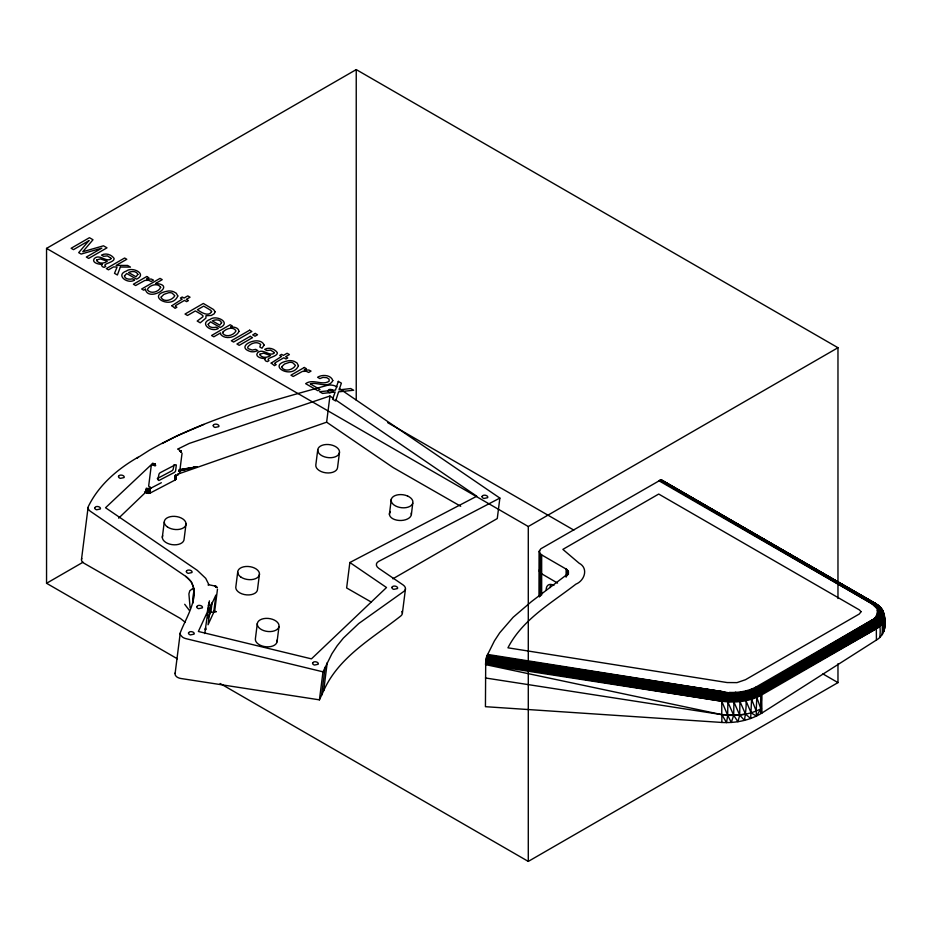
<?xml version="1.0" encoding="UTF-8"?>
<svg xmlns="http://www.w3.org/2000/svg" width="931" height="931" viewBox="0 0 931 931"><rect width="100%" height="100%" fill="white"/><g stroke="black" fill="none" stroke-linecap="round" stroke-linejoin="round"><path stroke-width="1.4" d="M878.073 605.522L879.26 608.001L877.479 610.596C887.79 613.564 885.078 624.62 876.432 628.681L761.302 693.77C749.362 700.368 735.141 701.776 721.793 699.879L485.551 662.302L721.932 698.413C735.106 700.298 749.152 698.89 760.953 692.385L875.955 625.981C884.415 622.129 887.173 610.794 878.073 605.522L659.672 480.187L871.591 603.544L876.455 608.013L879.26 608.001L881.506 609.095L884.113 614.507L883.938 631.579C886.009 621.245 885.323 607.082 873.697 602.881L660.591 479.989L875.373 603.463C887.976 610.166 888.861 633.033 876.432 640.028L761.511 713.297C749.688 720.466 735.548 723.201 721.851 722.456L485.435 706.687L485.714 660.963L486.529 657.111L723.131 692.804C734.803 694.468 747.221 693.223 757.671 687.462L871.591 620.302C877.7 617.579 878.678 610.678 875.745 605.29L660.591 479.989L540.795 548.813L539.27 551.431L539.27 595.98M761.511 708.444C751.247 714.1 739.261 715.927 727.67 715.276L727.949 697.54L728.379 693.374L729.404 692.408C738.737 692.769 748.338 691.256 756.589 686.706L871.591 620.302L883.775 615.088L883.6 613.366L881.715 611.539L877.479 610.596M884.45 617.509L882.204 622.28L876.432 628.681L761.43 695.085L761.511 713.297C759.009 704.79 765.585 692.652 756.589 686.706L752.888 689.778L752.015 688.917L749.094 691.116L746.848 690.639L744.195 692.35L741.239 691.814L739.028 693.153L735.374 692.408L733.721 693.49L486.866 656.052L486.529 657.111L722.759 694.026C734.896 695.76 747.826 694.468 758.684 688.463L873.697 622.071C882.495 618.638 882.6 606.314 873.697 602.881L871.591 603.544L658.706 480.629M881.506 609.095L881.401 610.352L877.479 613.25L883.263 618.091L883.752 619.336L881.738 620.989L760.953 692.385L755.844 696.411L751.259 696.504L739.028 693.153L739.982 700.275L739.68 715.055L721.758 714.624L485.435 677.977M761.43 695.085L761.511 713.297L761.43 695.085C749.42 701.671 735.164 703.103 721.758 701.218L485.423 664.583L721.758 714.624L733.686 715.427L745.545 714.158L750.677 718.499L751.573 699.274L749.094 691.116L753.726 690.872L757.671 687.462L872.673 621.07L877.456 616.939L883.752 613.203M154.907 464.08L154.534 465.64L154.604 464.127L153.173 465.197L154.604 463.847L155.663 465.512L153.429 464.848L154.604 463.847L155.407 465.593L154.907 464.08L153.394 465.325L154.604 464.127L155.128 465.64L154.802 464.115M721.758 714.624L721.793 699.879L485.458 663.489L721.758 701.218L727.798 700.531L721.932 698.413L485.714 660.963L722.142 696.9L735.827 697.598L745.952 700.694L751.084 712.82L756.414 716.114L756.216 711.028L751.573 699.274L733.721 693.49L733.919 702.009L739.68 715.055L744.463 720.385C745.719 711.237 747.628 701.252 744.195 692.35L755.088 693.548L760.371 690.988L875.373 624.596L882.204 622.28L879.981 618.626L876.455 615.833L883.263 612.086M215.34 586.111L216.842 587.659L215.655 586.158L208.311 584.645A2.456 0.652 85.4 0 0 208.148 585.11M138.056 457.191L137.299 457.947L149.554 450.127C204.68 418.892 266.569 402.262 327.177 385.376A8.216 4.899 7.2 0 1 337.034 386.959M217.482 589.137L214.724 610.934M756.216 711.028L756.775 697.389L752.888 689.778M209.428 600.856L204.739 633.557M215.166 586.355L216.213 587.089L215.41 586.088M721.793 699.879L723.527 691.814L745.894 699.356M879.842 637.444C880.307 630.729 881.354 622.106 874.465 618.231L877.456 616.939L879.132 612.063L876.979 605.255L874.465 605.615M411.386 514.506L412.747 503.252M205.658 629.1L205.53 629.775L205.437 628.925M208.567 604.952L208.893 603.625M209.242 602.264L207.206 612.319L198.373 631.474L311.443 658.869L386.516 587.519L349.858 562.51L346.635 587.95L371.388 602.136M81.509 559.333L88.096 507.407M162.32 537.338L164.252 522.082M174.109 464.592L173.154 469.387A2.805 1.466 -55.7 0 1 172.06 470.737L157.281 478.557M179.543 473.053L182.057 453.188M186.037 523.839L184.105 539.096A10.951 6.529 7.2 0 1 171.804 544.6A10.951 6.529 7.2 0 1 162.692 535.662M175.109 673.509L180.23 633.138M208.881 584.656L205.716 578.337L197.256 570.331L105.54 507.744L152.963 463.114L151.183 466.198L148.692 485.807L149.204 487.122A2.77 1.327 -58.9 0 0 149.926 487.041L150.205 486.89M208.079 618.044L210.918 611.853L212.105 602.45M213.665 612.517L215.887 595.06L210.266 607.291L208.055 624.748L213.665 612.517L210.918 611.853M237.696 572.193L235.764 587.449A10.951 6.529 7.2 0 0 246.668 594.886A10.951 6.529 7.2 0 0 257.55 589.207L259.481 573.95M257.34 623.374L255.408 638.631A10.951 6.529 7.2 0 0 266.452 646.812A10.951 6.529 7.2 0 0 276.996 640.121M277.054 641.831L278.986 626.575A10.951 6.529 7.2 0 0 263.787 618.615A10.951 6.529 7.2 0 0 261.716 629.74A10.951 6.529 7.2 0 0 278.986 626.575M317.762 449.696L315.818 464.953A10.951 6.529 7.2 0 0 325.815 472.82A10.951 6.529 7.2 0 0 337.534 467.758L339.478 452.501A10.951 6.529 7.2 0 0 323.93 444.797A10.951 6.529 7.2 0 0 322.44 456.004A10.951 6.529 7.2 0 0 339.478 452.501M460.717 506.278L393.091 467.537L326.63 422.185L329.946 396.024L189.284 443.412L177.67 449.126L178.845 449.37A2.758 1.49 -54.4 0 1 179.089 450.139M175.354 672.741A8.286 4.783 0.1 0 0 175.494 675.452L176.355 676.523A8.076 4.667 0.1 0 0 181.091 678.524L319.426 699.844L322.987 671.833L331.878 653.795L337.162 645.777L343.376 638.084L358.749 623.526L403.903 591.383A8.204 4.888 7.2 0 0 403.1 584.936L378.742 568.317A8.216 4.899 7.2 0 1 378.731 561.358L499.866 498.085L339.431 388.599M319.426 699.844L321.567 695.282L325.117 667.283M321.567 695.282L323.674 690.697L327.223 662.697M389.391 514.366L391.323 499.156M402.367 613.378L405.485 588.811M499.866 498.085L497.27 518.555L392.847 578.814M144.526 491.766L147.319 493.279L150.089 493.093L175.086 480.035L175.587 478.173M205.96 628.192L205.239 628.576M180.451 450.569C180.277 450.639 182.488 453.176 180.032 450.883M192.752 603.265L193.101 600.949M211.279 603.951L209.219 612.563M193.287 599.797L193.811 590.626L192.601 588.66L189.796 590.766L188.9 593.908L190.133 608.059M322.987 671.833L186.142 638.701A7.972 4.76 7.2 0 1 182.476 637.095L180.672 635.175A8.309 4.958 7.2 0 1 180.486 632.242C186.386 616.438 204.727 590.079 185.723 576.359L90.482 511.363A8.228 4.899 7.2 0 1 88.422 506.324C98.698 485.202 117.294 469.259 137.311 457.668M154.977 464.429L154.232 465.605L155.093 464.406M539.503 569.435L539.41 571.436L540.678 573.217L557.553 583.085M192.775 601.461L193.985 589.172M873.697 602.881L878.992 606.081L880.482 608.42L878.992 610.643M739.726 715.02L737.922 721.711L733.744 715.38L727.786 701.869L733.907 700.671L722.142 696.9L485.935 659.613L722.421 695.41C734.99 697.203 748.361 695.864 759.603 689.662L874.616 623.27L879.981 618.626L884.275 616.264M215.852 586.867L216.9 587.298L215.887 586.716M882.367 623.561L883.752 619.336L882.367 634.605L882.204 622.28L879.842 626.295M151.276 487.949L150.519 488.03L151.369 488.333M539.27 551.431L539.899 553.386L541.667 554.911L566.688 569.4L568.399 571.599L568.259 573.543L531.392 601.659L513.167 617.253L499.726 632.777L494.408 640.912L486.866 656.052L723.131 692.804L733.826 696.155L735.827 697.598C744.125 696.76 753.61 696.167 759.603 689.662L873.697 622.071L884.113 618.021L881.715 614.751L877.479 613.25M151.09 488.088L150.682 488.112M323.674 690.697C338.884 656.646 372.784 638.107 400.784 615.985A8.193 4.736 0.1 0 0 401.796 611.458M154.465 464.441L153.65 465.442L154.593 464.464M756.414 716.114L760.86 708.817L756.775 697.389L761.302 693.77L879.69 624.992L875.955 625.981L873.697 622.071L871.591 620.302M208.428 605.697L208.73 604.266M177.181 475.066C178.996 473.309 177.099 476.428 178.147 474.17M882.751 611.085L883.926 614.425M118.656 518.16L146.376 491.603M154.406 464.08L153.708 464.534L155.454 464.674M208.032 615.158L207.345 615.077M177.774 474.391L178.554 474.1L177.821 474.507M751.573 699.274L755.844 696.411M878.992 613.494L882.46 611.108L882.274 610.003L875.373 603.463L661.441 480.035L874.698 603.463L756.368 535.278M180.195 451.302C181.731 451.931 179.043 449.696 181.242 451.035M745.952 700.694L749.664 698.471L746.848 690.639M739.982 700.275L722.759 694.026L486.203 658.31L722.421 695.41L740.017 701.613L742.973 699.879L741.239 691.814M177.356 658.799L46.55 583.283L46.55 248.391L356.236 69.592L837.97 347.717L837.97 598.528M46.55 583.283L83.057 562.208M46.55 248.391L528.284 526.515L837.97 347.717M220.123 683.494L528.284 861.408L837.97 682.609L837.97 663.768M760.953 692.385L876.315 627.366L875.955 625.981M205.763 629.647L205.379 629.496M145.62 490.125L146.237 492.79L146.237 488.298L149.763 488.74L161.342 482.724M349.858 562.51L476.777 496.223L335.916 400.097M177.262 435.72L162.262 443.493M177.414 435.685L203.773 424.466M178.601 473.879L326.63 422.185M208.474 605.453L208.614 604.778M178.612 471.237L196.883 466.885L179.287 469.655M178.822 470.923L196.883 466.885L179.229 469.957M178.985 470.597L196.883 466.885L179.124 470.283M215.608 586.344L216.644 586.763L215.503 586.286M215.387 586.449L216.26 586.984M177.332 474.95L178.205 474.321M179.904 450.651L180.986 450.883M487.227 655.18L723.527 691.814L487.588 654.423M180.428 450.883L181.359 451.931L180.277 450.651M741.635 692.804L750.875 695.038L755.553 694.992L760.371 690.988L874.616 623.27L878.596 622.327L882.46 616.939L882.797 612.354L881.401 610.352L876.455 608.013M735.374 692.408L735.502 693.432L751.492 697.947M747.5 691.57L754.459 692.152L758.684 688.463L872.673 621.07L879.981 618.626L881.878 613.145L880.482 608.42M871.591 603.544L875.745 605.29L877.898 607.862M662.174 480.326L875.373 603.463L879.679 606.884L881.61 610.282M702.242 504.078L670.774 485.947L685.775 494.675M704.755 505.533L713.565 510.607M716.09 512.062L719.861 514.238M722.375 515.693L724.9 517.136M727.414 518.59L731.196 520.766M733.709 522.221L736.223 523.664M738.749 525.119L742.519 527.295M745.033 528.75L753.854 533.824M387.68 422.639L573.833 530.111M822.876 673.893L837.97 682.609M688.288 496.13L695.806 500.494M704.581 505.58L713.355 510.665M715.858 512.12L718.371 513.575M722.13 515.751L724.632 517.205M727.146 518.66L729.648 520.115M733.407 522.303L735.921 523.757M739.68 525.934L742.182 527.388M744.695 528.843L747.197 530.298M750.956 532.474L753.47 533.928M755.972 535.383L758.486 536.838M773.521 545.554L776.035 547.009M329.946 396.024L333.519 398.468M874.616 603.02L878.748 606.209M876.315 605.162L880.109 607.908L879.842 608.734L875.955 604.196M180.439 450.965L181.254 452.094L180.346 451.186M185.723 576.359L191.192 581.619M185.397 622.443L180.381 618.452L83.918 563.185A8.216 4.748 0.1 0 1 81.8 558.484M184.699 604.277L189.354 610.41M662.779 480.85L663.221 481.595M191.483 582.061L193.974 589.044M740.017 701.613L745.545 714.158M721.758 701.218L727.67 715.276M884.066 626.54L884.45 628.518L883.973 615.833M735.502 693.432L735.944 700.589L733.919 702.009L733.686 715.427L731.242 722.444L727.751 715.229L726.506 722.607L721.851 714.577L721.851 722.456M876.315 627.366L876.432 640.028M568.399 571.599L568.399 574.311M567.957 570.668L567.957 574.73M567.212 569.819L567.212 575.253M566.688 569.4L566.688 576.184M566.118 569.027L566.118 577.173M541.667 554.911L541.667 594.956M540.678 554.224L540.678 595.759M539.899 553.386L539.899 596.41M539.503 550.43L539.41 596.946M528.284 526.515L528.284 861.408M356.236 69.592L356.236 400.132M175.854 475.31L175.854 479.197M175.75 474.95L175.75 479.442M175.587 474.798L175.587 479.663M175.365 475.369L175.365 479.861M175.086 475.543L175.086 480.035M150.089 488.6L150.089 493.093M149.763 488.74L149.763 493.244M149.391 488.845L149.391 493.349M149.007 488.915L149.007 493.407M148.588 488.938L148.588 493.442M148.157 488.926L148.157 493.418M147.738 488.88L147.738 493.372M147.319 488.787L147.319 493.279M146.923 488.647L146.923 493.139M146.563 488.484L146.563 492.976M411.188 513.051A10.974 6.342 0.1 0 1 399.038 520.452A10.974 6.342 0.1 0 1 390.403 511.538M333.414 391.567A2.874 1.711 7.2 0 1 333.286 391.904L329.609 392.684A2.874 1.711 7.2 0 1 328.864 392.382M327.84 391.439A2.874 1.711 7.2 0 1 327.724 391.043L328.724 389.67A2.874 1.711 7.2 0 1 333.042 390.473M546.148 589.905A10.951 6.319 60 0 1 553.887 585.436M550.209 587.566A10.951 6.319 60 0 1 550.477 585.401M861.059 611.667L859.336 613.971L745.487 679.711L736.98 682.621L727.134 682.551L507.942 647.813C522.524 619.348 551.501 603.067 575.882 584.156C584.633 580.688 588.753 568.154 579.07 563.174L562.871 549.383L658.706 494.047L859.336 609.875L861.059 611.667M264.078 345.075L262.007 348.241L259.819 346.984L260.657 344.389C256.898 340.955 250.509 343.26 247.855 346.949A3.899 2.246 0 0 0 248.391 348.741L252.22 350.068L255.688 349.369L257.864 350.626L254.908 351.581A6.482 3.736 0 0 1 250.776 351.639C233.39 346.611 260.063 334.473 264.078 345.075M171.839 305.74L175.086 308.301L176.855 307.277L175.296 306.264L175.761 305.449L184.478 300.41L186.607 301.644L188.446 300.585L186.305 299.351L190.04 297.198L187.771 295.895L184.047 298.048L182.232 297.001L180.405 298.06L182.208 299.107L171.839 305.74M271.189 363.102L274.436 365.65L276.204 364.638L274.645 363.614L275.111 362.799L283.827 357.772L285.957 359.005L287.795 357.946L285.654 356.713L289.39 354.56L287.12 353.256L283.385 355.409L281.581 354.362L279.754 355.421L281.558 356.457L271.189 363.102M124.451 275.948C124.847 279.288 129.758 279.661 132.377 278.8L134.576 280.068C127.756 284.665 114.897 274.913 126.441 271.026C132.249 266.254 147.75 274.005 136.531 279.16L126.744 273.505L124.451 275.948M208.183 324.291C208.591 327.631 213.49 328.003 216.108 327.142L218.32 328.422C211.5 333.007 198.64 323.266 210.185 319.38C215.992 314.597 231.482 322.347 220.275 327.503L210.487 321.847L208.183 324.291M158.014 478.918L158.223 480.082A2.805 1.466 -55.7 0 0 159.096 480.408L174.469 472.378A2.805 1.466 -55.7 0 0 175.563 471.028L176.32 465.081A2.805 1.466 -55.7 0 0 175.435 464.755L160.062 472.773A2.805 1.466 -55.7 0 0 158.98 474.135L158.014 478.918M110.952 258.259L110.894 259.004C105.959 262.577 99.559 253.465 94.299 258.55C91.122 262.751 99.326 264.718 102.329 264.241L101.479 265.184L102.34 266.627L104.109 267.383L105.762 266.429C101.328 263.764 113.815 262.717 114.129 258.934L114.001 258.271C111.371 254.5 105.634 252.72 101.502 255.106L103.597 256.304L107.391 255.885L110.952 258.259M274.18 352.5L274.11 353.245C269.187 356.817 262.775 347.705 257.526 352.779C254.338 356.992 262.542 358.947 265.544 358.482L264.695 359.413L265.556 360.856L267.325 361.624L268.989 360.669C264.555 357.993 277.042 356.957 277.357 353.175L277.229 352.512C274.598 348.741 268.85 346.949 264.718 349.334L266.813 350.545L270.618 350.114L274.18 352.5M94.753 507.732L94.729 508.151A2.874 1.711 7.2 0 0 96.626 509.792L100.304 509.013A2.874 1.711 7.2 0 0 99.186 506.941A2.874 1.711 7.2 0 0 95.73 506.778L94.753 507.732M118.528 476.323L118.493 476.73A2.874 1.711 7.2 0 0 120.39 478.371L124.067 477.591A2.874 1.711 7.2 0 0 122.95 475.532A2.874 1.711 7.2 0 0 119.505 475.357L118.54 476.253M186.386 571.285L186.351 571.692A2.874 1.711 7.2 0 0 188.248 573.345L191.926 572.553A2.874 1.711 7.2 0 0 190.82 570.494A2.874 1.711 7.2 0 0 187.364 570.331L186.409 571.215M188.528 632.871L188.504 633.278A2.874 1.711 7.2 0 0 190.401 634.919L194.079 634.139A2.874 1.711 7.2 0 0 192.961 632.079A2.874 1.711 7.2 0 0 189.517 631.905L188.528 632.871M213.257 425.374L213.222 425.781A2.874 1.711 7.2 0 0 215.119 427.434L218.797 426.642A2.874 1.711 7.2 0 0 217.679 424.583A2.874 1.711 7.2 0 0 214.235 424.42L213.28 425.304M196.778 606.605L196.755 607.024A2.874 1.711 7.2 0 0 198.64 608.665L202.318 607.885A2.874 1.711 7.2 0 0 201.212 605.813A2.874 1.711 7.2 0 0 197.756 605.65L196.802 606.535M312.618 663L312.595 663.407A2.874 1.711 7.2 0 0 314.492 665.06L318.158 664.269A2.874 1.711 7.2 0 0 317.052 662.209A2.874 1.711 7.2 0 0 313.596 662.034L312.618 663M391.939 587.31L391.916 587.717A2.874 1.711 7.2 0 0 393.801 589.358L397.479 588.578A2.874 1.711 7.2 0 0 396.373 586.518A2.874 1.711 7.2 0 0 392.917 586.344L391.963 587.24M482.083 496.421L482.06 496.828A2.874 1.711 7.2 0 0 483.957 498.469L487.635 497.689A2.874 1.711 7.2 0 0 486.517 495.629A2.874 1.711 7.2 0 0 483.073 495.455L482.083 496.421M161.238 296.989L161.156 297.652C163.984 302.703 172.666 300.166 174.819 295.732L172.084 293.067A4.318 2.49 0 0 0 168.581 292.753L163.856 294.394L161.238 296.989M281.884 366.639L281.79 367.314C284.618 372.353 293.312 369.816 295.453 365.383L292.73 362.729A4.318 2.49 0 0 0 289.227 362.403L284.502 364.044L281.884 366.639M215.084 311.769L214.211 313.759L211.256 315.458L205.96 315.725L205.914 318.099L200.235 322.813L197.197 321.055L202.958 316.749L202.911 315.679L201.015 314.189L195.359 310.931L187.503 315.469L185.025 314.038L203.342 303.459L213.583 309.546L215.084 311.769M160.632 287.342C158.91 291.81 150.775 294.405 147.575 289.972L147.529 289.157C149.763 284.991 157.944 282.593 160.632 287.342M145.434 289.204C147.889 302.761 177.635 284.863 155.582 283.49L162.227 279.649L160.039 278.392L141.663 288.994L143.735 290.193L145.434 289.204M177.809 295.988C171.641 310.954 143.781 294.778 168.581 290.972A7.797 4.504 0 0 1 173.666 291.764L176.296 293.253L177.809 295.988M298.455 365.639C292.287 380.616 264.427 364.44 289.227 360.634A7.797 4.504 0 0 1 294.312 361.414L296.942 362.904L298.455 365.639M96.743 259.97L96.615 260.657C98.895 263.95 104.307 263.706 107.24 261.274L100.339 258.876L96.743 259.97M259.97 354.199L259.83 354.897C262.123 358.191 267.523 357.935 270.456 355.514L263.566 353.117L259.97 354.199M137.881 274.366L136.019 276.798L128.594 272.515C131.411 271.061 136.554 270.84 137.881 274.366M221.613 322.708L219.751 325.14L212.326 320.858C215.142 319.414 220.286 319.182 221.613 322.708M211.593 311.617C208.579 317.285 200.852 312.153 197.43 309.732L203.691 306.124L210.802 310.337L211.593 311.617M332.821 380.593C328.573 389.111 317.238 381.582 310.256 383.886L320.008 389.519L317.89 390.741L305.636 383.665C312.886 378.335 322.149 385.958 329.132 381.221L329.097 379.161L326.758 377.672L322.987 377.392L319.868 378.58L317.587 377.264C322.149 374.285 331.017 374.751 332.821 380.593M239.011 331.413C236.137 337.546 225.232 340.024 220.682 334.38L220.635 332.867L213.816 336.801L211.57 335.509L230.19 324.756L232.366 326.025L230.597 327.037C233.716 326.758 238.743 327.561 239.011 331.413M338.29 381.373L335.509 390.077L319.554 391.707L322.557 393.429L335.16 392.021L332.565 399.213L335.649 400.993L338.581 391.846L353.664 390.24L350.708 388.541L339.059 389.903L341.386 383.165L338.29 381.373M120.343 267.046L117.387 274.982L114.513 273.33L117.085 267.034L113.477 266.941L108.473 269.839L106.309 268.594L124.626 258.015L126.791 259.26L116.154 265.405L127.582 265.451L130.456 267.104L120.343 267.046M223.091 331.878L222.777 333.484C226.058 337.72 233.437 335.3 235.834 331.285L235.822 330.482C232.727 326.246 226.093 328.69 223.091 331.878M88.887 240.687L78.693 252.65L81.148 254.058L101.828 248.158L86.327 257.049L88.678 258.411L106.995 247.832L103.481 245.807L82.778 251.731L92.995 239.756L89.446 237.696L71.128 248.274L73.502 249.648L88.887 240.687M146.749 276.519L133.401 284.223L135.635 285.526L144.887 280.44L148.669 280.324L151.113 281.499L153.487 280.126L151.322 279.091L146.574 279.079L148.879 277.752L146.749 276.519M249.648 330.191L231.33 340.769L233.576 342.061L251.894 331.494L249.648 330.191M250.241 336.335L236.94 344.005L239.22 345.331L252.522 337.65L250.241 336.335M255.257 333.438L252.72 334.904L255.001 336.219L257.538 334.753L255.257 333.438M304.297 367.477L290.949 375.181L293.184 376.485L302.435 371.411L306.218 371.294L308.661 372.458L311.035 371.085L308.871 370.049L304.123 370.038L306.427 368.711L304.297 367.477M216.132 611.644L213.513 611.469L216.213 611.69M407.662 496.048L405.264 495.199A10.951 6.529 7.2 0 0 391.253 501.262A10.951 6.529 7.2 0 0 408.046 507.162A10.951 6.529 7.2 0 0 407.662 496.048M668.249 484.492L664.478 482.316L668.225 484.504M167.452 526.969A10.951 6.529 7.2 0 0 185.665 525.503A10.951 6.529 7.2 0 0 172.316 516.391A10.951 6.529 7.2 0 0 167.452 526.969M240.896 577.08A10.951 6.529 7.2 0 0 259.109 575.614A10.951 6.529 7.2 0 0 245.761 566.502A10.951 6.529 7.2 0 0 240.896 577.08"/></g></svg>
